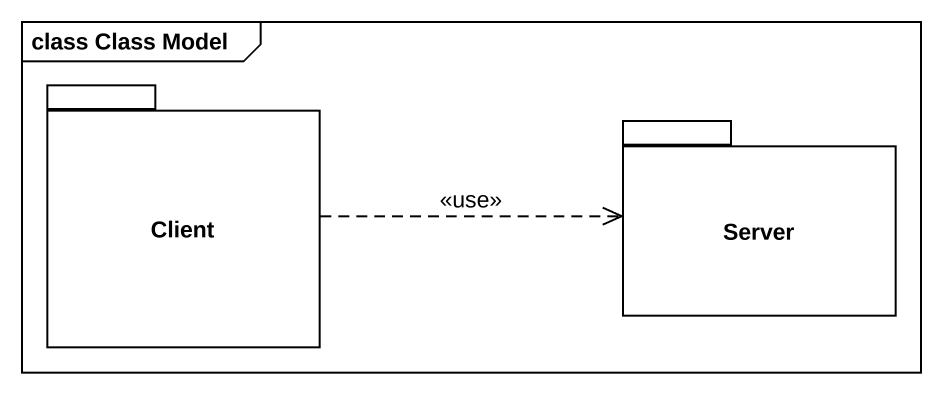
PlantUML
@startuml
mainframe class Class Model
package Client {
}
package Server {
}
Client .right.> Server : <<use>>
@enduml
